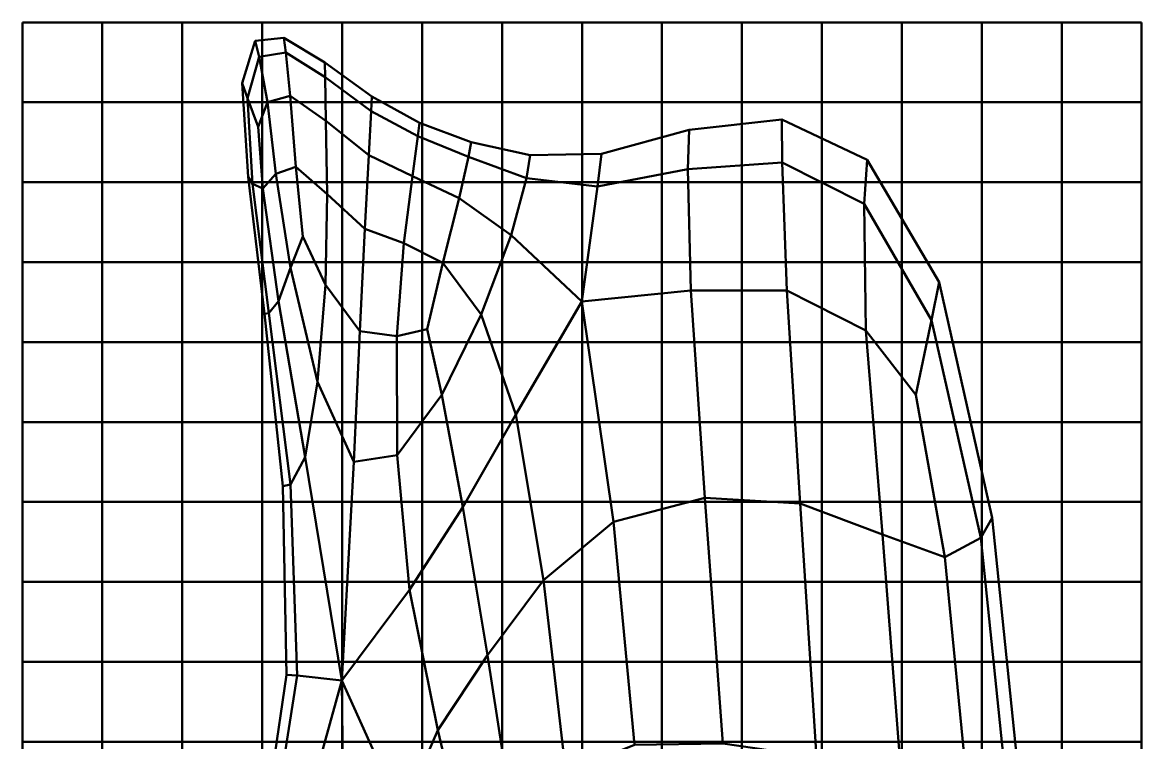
# Model space of a CAD drawing. Extents: x -6.4 to 7.6, y -9.6 to 8.4.
# Drawn here: x -6.37 to 7.63, y -0.64 to 8.37 of the extents above; entities that cross this region are included whole.
import ezdxf

# ---------------------------------------------------------------- set-up
doc = ezdxf.new("R2010")
doc.units = 0
doc.header["$MEASUREMENT"] = 0
doc.layers.add('Test', color=50, linetype='CONTINUOUS', lineweight=50)

msp = doc.modelspace()

# ---------------------------------------------------------------- linework, layer by layer
at = {"layer": 'Test', "color": 4, "linetype": 'ByBlock', "ltscale": 100}
for p, q in [((-6.366986, 8.368897, 18), (-5.366986, 8.368897, 18)), ((-6.366986, 7.368897, 18), (-6.366986, 8.368897, 18)), ((-5.366986, 8.368897, 18), (-4.366986, 8.368897, 18)), ((-5.366986, 7.368897, 18), (-5.366986, 8.368897, 18)), ((-4.366986, 8.368897, 18), (-3.366986, 8.368897, 18)), ((-4.366986, 7.368897, 18), (-4.366986, 8.368897, 18)), ((-3.366986, 8.368897, 18), (-2.366986, 8.368897, 18)), ((-3.366986, 7.368897, 18), (-3.366986, 8.368897, 18)), ((-2.366986, 8.368897, 18), (-1.366986, 8.368897, 18)), ((-2.366986, 7.368897, 18), (-2.366986, 8.368897, 18)), ((-1.366986, 8.368897, 18), (-0.366986, 8.368897, 18)), ((-1.366986, 7.368897, 18), (-1.366986, 8.368897, 18)), ((-0.366986, 8.368897, 18), (0.633014, 8.368897, 18)), ((-0.366986, 7.368897, 18), (-0.366986, 8.368897, 18)), ((0.633014, 8.368897, 18), (1.633014, 8.368897, 18)), ((0.633014, 7.368897, 18), (0.633014, 8.368897, 18)), ((1.633014, 8.368897, 18), (2.633014, 8.368897, 18)), ((1.633014, 7.368897, 18), (1.633014, 8.368897, 18)), ((2.633014, 8.368897, 18), (3.633014, 8.368897, 18)), ((2.633014, 7.368897, 18), (2.633014, 8.368897, 18)), ((3.633014, 8.368897, 18), (4.633014, 8.368897, 18)), ((3.633014, 7.368897, 18), (3.633014, 8.368897, 18)), ((4.633014, 8.368897, 18), (5.633014, 8.368897, 18)), ((4.633014, 7.368897, 18), (4.633014, 8.368897, 18)), ((5.633014, 8.368897, 18), (6.633014, 8.368897, 18)), ((5.633014, 7.368897, 18), (5.633014, 8.368897, 18)), ((6.633014, 8.368897, 18), (7.633014, 8.368897, 18)), ((6.633014, 7.368897, 18), (6.633014, 8.368897, 18)), ((7.633014, 7.368897, 18), (7.633014, 8.368897, 18)), ((-6.366986, 7.368897, 18), (-5.366986, 7.368897, 18)), ((-6.366986, 6.368897, 18), (-6.366986, 7.368897, 18)), ((-5.366986, 7.368897, 18), (-4.366986, 7.368897, 18)), ((-5.366986, 6.368897, 18), (-5.366986, 7.368897, 18)), ((-4.366986, 7.368897, 18), (-3.366986, 7.368897, 18)), ((-4.366986, 6.368897, 18), (-4.366986, 7.368897, 18)), ((-3.366986, 7.368897, 18), (-2.366986, 7.368897, 18)), ((-3.366986, 6.368897, 18), (-3.366986, 7.368897, 18)), ((-2.366986, 7.368897, 18), (-1.366986, 7.368897, 18)), ((-2.366986, 6.368897, 18), (-2.366986, 7.368897, 18)), ((-1.366986, 7.368897, 18), (-0.366986, 7.368897, 18)), ((-1.366986, 6.368897, 18), (-1.366986, 7.368897, 18)), ((-0.366986, 7.368897, 18), (0.633014, 7.368897, 18)), ((-0.366986, 6.368897, 18), (-0.366986, 7.368897, 18)), ((0.633014, 7.368897, 18), (1.633014, 7.368897, 18)), ((0.633014, 6.368897, 18), (0.633014, 7.368897, 18)), ((1.633014, 7.368897, 18), (2.633014, 7.368897, 18)), ((1.633014, 6.368897, 18), (1.633014, 7.368897, 18)), ((2.633014, 7.368897, 18), (3.633014, 7.368897, 18)), ((2.633014, 6.368897, 18), (2.633014, 7.368897, 18)), ((3.633014, 7.368897, 18), (4.633014, 7.368897, 18)), ((3.633014, 6.368897, 18), (3.633014, 7.368897, 18)), ((4.633014, 7.368897, 18), (5.633014, 7.368897, 18)), ((4.633014, 6.368897, 18), (4.633014, 7.368897, 18)), ((5.633014, 7.368897, 18), (6.633014, 7.368897, 18)), ((5.633014, 6.368897, 18), (5.633014, 7.368897, 18)), ((6.633014, 7.368897, 18), (7.633014, 7.368897, 18)), ((6.633014, 6.368897, 18), (6.633014, 7.368897, 18)), ((7.633014, 6.368897, 18), (7.633014, 7.368897, 18)), ((-6.366986, 6.368897, 18), (-5.366986, 6.368897, 18)), ((-6.366986, 5.368897, 18), (-6.366986, 6.368897, 18)), ((-5.366986, 6.368897, 18), (-4.366986, 6.368897, 18)), ((-5.366986, 5.368897, 18), (-5.366986, 6.368897, 18)), ((-4.366986, 6.368897, 18), (-3.366986, 6.368897, 18)), ((-4.366986, 5.368897, 18), (-4.366986, 6.368897, 18)), ((-3.366986, 6.368897, 18), (-2.366986, 6.368897, 18)), ((-3.366986, 5.368897, 18), (-3.366986, 6.368897, 18)), ((-2.366986, 6.368897, 18), (-1.366986, 6.368897, 18)), ((-2.366986, 5.368897, 18), (-2.366986, 6.368897, 18)), ((-1.366986, 6.368897, 18), (-0.366986, 6.368897, 18)), ((-1.366986, 5.368897, 18), (-1.366986, 6.368897, 18)), ((-0.366986, 6.368897, 18), (0.633014, 6.368897, 18)), ((-0.366986, 5.368897, 18), (-0.366986, 6.368897, 18)), ((0.633014, 6.368897, 18), (1.633014, 6.368897, 18)), ((0.633014, 5.368897, 18), (0.633014, 6.368897, 18)), ((1.633014, 6.368897, 18), (2.633014, 6.368897, 18)), ((1.633014, 5.368897, 18), (1.633014, 6.368897, 18)), ((2.633014, 6.368897, 18), (3.633014, 6.368897, 18)), ((2.633014, 5.368897, 18), (2.633014, 6.368897, 18)), ((3.633014, 6.368897, 18), (4.633014, 6.368897, 18)), ((3.633014, 5.368897, 18), (3.633014, 6.368897, 18)), ((4.633014, 6.368897, 18), (5.633014, 6.368897, 18)), ((4.633014, 5.368897, 18), (4.633014, 6.368897, 18)), ((5.633014, 6.368897, 18), (6.633014, 6.368897, 18)), ((5.633014, 5.368897, 18), (5.633014, 6.368897, 18)), ((6.633014, 6.368897, 18), (7.633014, 6.368897, 18)), ((6.633014, 5.368897, 18), (6.633014, 6.368897, 18)), ((7.633014, 5.368897, 18), (7.633014, 6.368897, 18)), ((-6.366986, 5.368897, 18), (-5.366986, 5.368897, 18)), ((-6.366986, 4.368897, 18), (-6.366986, 5.368897, 18)), ((-5.366986, 5.368897, 18), (-4.366986, 5.368897, 18)), ((-5.366986, 4.368897, 18), (-5.366986, 5.368897, 18)), ((-4.366986, 5.368897, 18), (-3.366986, 5.368897, 18)), ((-4.366986, 4.368897, 18), (-4.366986, 5.368897, 18)), ((-3.366986, 5.368897, 18), (-2.366986, 5.368897, 18)), ((-3.366986, 4.368897, 18), (-3.366986, 5.368897, 18)), ((-2.366986, 5.368897, 18), (-1.366986, 5.368897, 18)), ((-2.366986, 4.368897, 18), (-2.366986, 5.368897, 18)), ((-1.366986, 5.368897, 18), (-0.366986, 5.368897, 18)), ((-1.366986, 4.368897, 18), (-1.366986, 5.368897, 18)), ((-0.366986, 5.368897, 18), (0.633014, 5.368897, 18)), ((-0.366986, 4.368897, 18), (-0.366986, 5.368897, 18)), ((0.633014, 5.368897, 18), (1.633014, 5.368897, 18)), ((0.633014, 4.368897, 18), (0.633014, 5.368897, 18)), ((1.633014, 5.368897, 18), (2.633014, 5.368897, 18)), ((1.633014, 4.368897, 18), (1.633014, 5.368897, 18)), ((2.633014, 5.368897, 18), (3.633014, 5.368897, 18)), ((2.633014, 4.368897, 18), (2.633014, 5.368897, 18)), ((3.633014, 5.368897, 18), (4.633014, 5.368897, 18)), ((3.633014, 4.368897, 18), (3.633014, 5.368897, 18)), ((4.633014, 5.368897, 18), (5.633014, 5.368897, 18)), ((4.633014, 4.368897, 18), (4.633014, 5.368897, 18)), ((5.633014, 5.368897, 18), (6.633014, 5.368897, 18)), ((5.633014, 4.368897, 18), (5.633014, 5.368897, 18)), ((6.633014, 5.368897, 18), (7.633014, 5.368897, 18)), ((6.633014, 4.368897, 18), (6.633014, 5.368897, 18)), ((7.633014, 4.368897, 18), (7.633014, 5.368897, 18)), ((-6.366986, 4.368897, 18), (-5.366986, 4.368897, 18)), ((-6.366986, 3.368897, 18), (-6.366986, 4.368897, 18)), ((-5.366986, 4.368897, 18), (-4.366986, 4.368897, 18)), ((-5.366986, 3.368897, 18), (-5.366986, 4.368897, 18)), ((-4.366986, 4.368897, 18), (-3.366986, 4.368897, 18)), ((-4.366986, 3.368897, 18), (-4.366986, 4.368897, 18)), ((-3.366986, 4.368897, 18), (-2.366986, 4.368897, 18)), ((-3.366986, 3.368897, 18), (-3.366986, 4.368897, 18)), ((-2.366986, 4.368897, 18), (-1.366986, 4.368897, 18)), ((-2.366986, 3.368897, 18), (-2.366986, 4.368897, 18)), ((-1.366986, 4.368897, 18), (-0.366986, 4.368897, 18)), ((-1.366986, 3.368897, 18), (-1.366986, 4.368897, 18)), ((-0.366986, 4.368897, 18), (0.633014, 4.368897, 18)), ((-0.366986, 3.368897, 18), (-0.366986, 4.368897, 18)), ((0.633014, 4.368897, 18), (1.633014, 4.368897, 18)), ((0.633014, 3.368897, 18), (0.633014, 4.368897, 18)), ((1.633014, 4.368897, 18), (2.633014, 4.368897, 18)), ((1.633014, 3.368897, 18), (1.633014, 4.368897, 18)), ((2.633014, 4.368897, 18), (3.633014, 4.368897, 18)), ((2.633014, 3.368897, 18), (2.633014, 4.368897, 18)), ((3.633014, 4.368897, 18), (4.633014, 4.368897, 18)), ((3.633014, 3.368897, 18), (3.633014, 4.368897, 18)), ((4.633014, 4.368897, 18), (5.633014, 4.368897, 18)), ((4.633014, 3.368897, 18), (4.633014, 4.368897, 18)), ((5.633014, 4.368897, 18), (6.633014, 4.368897, 18)), ((5.633014, 3.368897, 18), (5.633014, 4.368897, 18)), ((6.633014, 4.368897, 18), (7.633014, 4.368897, 18)), ((6.633014, 3.368897, 18), (6.633014, 4.368897, 18)), ((7.633014, 3.368897, 18), (7.633014, 4.368897, 18)), ((-6.366986, 3.368897, 18), (-5.366986, 3.368897, 18)), ((-6.366986, 2.368897, 18), (-6.366986, 3.368897, 18)), ((-5.366986, 3.368897, 18), (-4.366986, 3.368897, 18)), ((-5.366986, 2.368897, 18), (-5.366986, 3.368897, 18)), ((-4.366986, 3.368897, 18), (-3.366986, 3.368897, 18)), ((-4.366986, 2.368897, 18), (-4.366986, 3.368897, 18)), ((-3.366986, 3.368897, 18), (-2.366986, 3.368897, 18)), ((-3.366986, 2.368897, 18), (-3.366986, 3.368897, 18)), ((-2.366986, 3.368897, 18), (-1.366986, 3.368897, 18)), ((-2.366986, 2.368897, 18), (-2.366986, 3.368897, 18)), ((-1.366986, 3.368897, 18), (-0.366986, 3.368897, 18)), ((-1.366986, 2.368897, 18), (-1.366986, 3.368897, 18)), ((-0.366986, 3.368897, 18), (0.633014, 3.368897, 18)), ((-0.366986, 2.368897, 18), (-0.366986, 3.368897, 18)), ((0.633014, 3.368897, 18), (1.633014, 3.368897, 18)), ((0.633014, 2.368897, 18), (0.633014, 3.368897, 18)), ((1.633014, 3.368897, 18), (2.633014, 3.368897, 18)), ((1.633014, 2.368897, 18), (1.633014, 3.368897, 18)), ((2.633014, 3.368897, 18), (3.633014, 3.368897, 18)), ((2.633014, 2.368897, 18), (2.633014, 3.368897, 18)), ((3.633014, 3.368897, 18), (4.633014, 3.368897, 18)), ((3.633014, 2.368897, 18), (3.633014, 3.368897, 18)), ((4.633014, 3.368897, 18), (5.633014, 3.368897, 18)), ((4.633014, 2.368897, 18), (4.633014, 3.368897, 18)), ((5.633014, 3.368897, 18), (6.633014, 3.368897, 18)), ((5.633014, 2.368897, 18), (5.633014, 3.368897, 18)), ((6.633014, 3.368897, 18), (7.633014, 3.368897, 18)), ((6.633014, 2.368897, 18), (6.633014, 3.368897, 18)), ((7.633014, 2.368897, 18), (7.633014, 3.368897, 18)), ((-6.366986, 2.368897, 18), (-5.366986, 2.368897, 18)), ((-6.366986, 1.368897, 18), (-6.366986, 2.368897, 18)), ((-5.366986, 2.368897, 18), (-4.366986, 2.368897, 18)), ((-5.366986, 1.368897, 18), (-5.366986, 2.368897, 18)), ((-4.366986, 2.368897, 18), (-3.366986, 2.368897, 18)), ((-4.366986, 1.368897, 18), (-4.366986, 2.368897, 18)), ((-3.366986, 2.368897, 18), (-2.366986, 2.368897, 18)), ((-3.366986, 1.368897, 18), (-3.366986, 2.368897, 18)), ((-2.366986, 2.368897, 18), (-1.366986, 2.368897, 18)), ((-2.366986, 1.368897, 18), (-2.366986, 2.368897, 18)), ((-1.366986, 2.368897, 18), (-0.366986, 2.368897, 18)), ((-1.366986, 1.368897, 18), (-1.366986, 2.368897, 18)), ((-0.366986, 2.368897, 18), (0.633014, 2.368897, 18)), ((-0.366986, 1.368897, 18), (-0.366986, 2.368897, 18)), ((0.633014, 2.368897, 18), (1.633014, 2.368897, 18)), ((0.633014, 1.368897, 18), (0.633014, 2.368897, 18)), ((1.633014, 2.368897, 18), (2.633014, 2.368897, 18)), ((1.633014, 1.368897, 18), (1.633014, 2.368897, 18)), ((2.633014, 2.368897, 18), (3.633014, 2.368897, 18)), ((2.633014, 1.368897, 18), (2.633014, 2.368897, 18)), ((3.633014, 2.368897, 18), (4.633014, 2.368897, 18)), ((3.633014, 1.368897, 18), (3.633014, 2.368897, 18)), ((4.633014, 2.368897, 18), (5.633014, 2.368897, 18)), ((4.633014, 1.368897, 18), (4.633014, 2.368897, 18)), ((5.633014, 2.368897, 18), (6.633014, 2.368897, 18)), ((5.633014, 1.368897, 18), (5.633014, 2.368897, 18)), ((6.633014, 2.368897, 18), (7.633014, 2.368897, 18)), ((6.633014, 1.368897, 18), (6.633014, 2.368897, 18)), ((7.633014, 1.368897, 18), (7.633014, 2.368897, 18)), ((-6.366986, 1.368897, 18), (-5.366986, 1.368897, 18)), ((-6.366986, 0.368897, 18), (-6.366986, 1.368897, 18)), ((-5.366986, 1.368897, 18), (-4.366986, 1.368897, 18)), ((-5.366986, 0.368897, 18), (-5.366986, 1.368897, 18)), ((-4.366986, 1.368897, 18), (-3.366986, 1.368897, 18)), ((-4.366986, 0.368897, 18), (-4.366986, 1.368897, 18)), ((-3.366986, 1.368897, 18), (-2.366986, 1.368897, 18)), ((-3.366986, 0.368897, 18), (-3.366986, 1.368897, 18)), ((-2.366986, 1.368897, 18), (-1.366986, 1.368897, 18)), ((-2.366986, 0.368897, 18), (-2.366986, 1.368897, 18)), ((-1.366986, 1.368897, 18), (-0.366986, 1.368897, 18)), ((-1.366986, 0.368897, 18), (-1.366986, 1.368897, 18)), ((-0.366986, 1.368897, 18), (0.633014, 1.368897, 18)), ((-0.366986, 0.368897, 18), (-0.366986, 1.368897, 18)), ((0.633014, 1.368897, 18), (1.633014, 1.368897, 18)), ((0.633014, 0.368897, 18), (0.633014, 1.368897, 18)), ((1.633014, 1.368897, 18), (2.633014, 1.368897, 18)), ((1.633014, 0.368897, 18), (1.633014, 1.368897, 18)), ((2.633014, 1.368897, 18), (3.633014, 1.368897, 18)), ((2.633014, 0.368897, 18), (2.633014, 1.368897, 18)), ((3.633014, 1.368897, 18), (4.633014, 1.368897, 18)), ((3.633014, 0.368897, 18), (3.633014, 1.368897, 18)), ((4.633014, 1.368897, 18), (5.633014, 1.368897, 18)), ((4.633014, 0.368897, 18), (4.633014, 1.368897, 18)), ((5.633014, 1.368897, 18), (6.633014, 1.368897, 18)), ((5.633014, 0.368897, 18), (5.633014, 1.368897, 18)), ((6.633014, 1.368897, 18), (7.633014, 1.368897, 18)), ((6.633014, 0.368897, 18), (6.633014, 1.368897, 18)), ((7.633014, 0.368897, 18), (7.633014, 1.368897, 18)), ((-6.366986, 0.368897, 18), (-5.366986, 0.368897, 18)), ((-6.366986, -0.631103, 18), (-6.366986, 0.368897, 18)), ((-5.366986, 0.368897, 18), (-4.366986, 0.368897, 18)), ((-5.366986, -0.631103, 18), (-5.366986, 0.368897, 18)), ((-4.366986, 0.368897, 18), (-3.366986, 0.368897, 18)), ((-4.366986, -0.631103, 18), (-4.366986, 0.368897, 18)), ((-3.366986, 0.368897, 18), (-2.366986, 0.368897, 18)), ((-3.366986, -0.631103, 18), (-3.366986, 0.368897, 18)), ((-2.366986, 0.368897, 18), (-1.366986, 0.368897, 18)), ((-2.366986, -0.631103, 18), (-2.366986, 0.368897, 18)), ((-1.366986, 0.368897, 18), (-0.366986, 0.368897, 18)), ((-1.366986, -0.631103, 18), (-1.366986, 0.368897, 18)), ((-0.366986, 0.368897, 18), (0.633014, 0.368897, 18)), ((-0.366986, -0.631103, 18), (-0.366986, 0.368897, 18)), ((0.633014, 0.368897, 18), (1.633014, 0.368897, 18)), ((0.633014, -0.631103, 18), (0.633014, 0.368897, 18)), ((1.633014, 0.368897, 18), (2.633014, 0.368897, 18)), ((1.633014, -0.631103, 18), (1.633014, 0.368897, 18)), ((2.633014, 0.368897, 18), (3.633014, 0.368897, 18)), ((2.633014, -0.631103, 18), (2.633014, 0.368897, 18)), ((3.633014, 0.368897, 18), (4.633014, 0.368897, 18)), ((3.633014, -0.631103, 18), (3.633014, 0.368897, 18)), ((4.633014, 0.368897, 18), (5.633014, 0.368897, 18)), ((4.633014, -0.631103, 18), (4.633014, 0.368897, 18)), ((5.633014, 0.368897, 18), (6.633014, 0.368897, 18)), ((5.633014, -0.631103, 18), (5.633014, 0.368897, 18)), ((6.633014, 0.368897, 18), (7.633014, 0.368897, 18)), ((6.633014, -0.631103, 18), (6.633014, 0.368897, 18)), ((7.633014, -0.631103, 18), (7.633014, 0.368897, 18)), ((-6.366986, -0.631103, 18), (-5.366986, -0.631103, 18)), ((-6.366986, -1.631103, 18), (-6.366986, -0.631103, 18)), ((-5.366986, -0.631103, 18), (-4.366986, -0.631103, 18)), ((-5.366986, -1.631103, 18), (-5.366986, -0.631103, 18)), ((-4.366986, -0.631103, 18), (-3.366986, -0.631103, 18)), ((-4.366986, -1.631103, 18), (-4.366986, -0.631103, 18)), ((-3.366986, -0.631103, 18), (-2.366986, -0.631103, 18)), ((-3.366986, -1.631103, 18), (-3.366986, -0.631103, 18)), ((-2.366986, -0.631103, 18), (-1.366986, -0.631103, 18)), ((-2.366986, -1.631103, 18), (-2.366986, -0.631103, 18)), ((-1.366986, -0.631103, 18), (-0.366986, -0.631103, 18)), ((-1.366986, -1.631103, 18), (-1.366986, -0.631103, 18)), ((-0.366986, -0.631103, 18), (0.633014, -0.631103, 18)), ((-0.366986, -1.631103, 18), (-0.366986, -0.631103, 18)), ((0.633014, -0.631103, 18), (1.633014, -0.631103, 18)), ((0.633014, -1.631103, 18), (0.633014, -0.631103, 18)), ((1.633014, -0.631103, 18), (2.633014, -0.631103, 18)), ((1.633014, -1.631103, 18), (1.633014, -0.631103, 18)), ((2.633014, -0.631103, 18), (3.633014, -0.631103, 18)), ((2.633014, -1.631103, 18), (2.633014, -0.631103, 18)), ((3.633014, -0.631103, 18), (4.633014, -0.631103, 18)), ((3.633014, -1.631103, 18), (3.633014, -0.631103, 18)), ((4.633014, -0.631103, 18), (5.633014, -0.631103, 18)), ((4.633014, -1.631103, 18), (4.633014, -0.631103, 18)), ((5.633014, -0.631103, 18), (6.633014, -0.631103, 18)), ((5.633014, -1.631103, 18), (5.633014, -0.631103, 18)), ((6.633014, -0.631103, 18), (7.633014, -0.631103, 18)), ((6.633014, -1.631103, 18), (6.633014, -0.631103, 18)), ((7.633014, -1.631103, 18), (7.633014, -0.631103, 18))]:
    msp.add_line(p, q, dxfattribs=at)
at = {"layer": 'Test', "linetype": 'ByBlock'}
for points in [[(-3.549944, 7.422375, 18.848958), (-3.619795, 7.609392, 19), (-3.454745, 8.137802, 19), (-3.403616, 7.936225, 18.836806)], [(-3.549944, 7.422375, 19.151042), (-3.403616, 7.936225, 19.163194), (-3.454745, 8.137802, 19), (-3.619795, 7.609392, 19)], [(-3.403616, 7.936225, 18.836806), (-3.454745, 8.137802, 19), (-3.094568, 8.173602, 19), (-3.072646, 7.990407, 18.818576)], [(-3.403616, 7.936225, 19.163194), (-3.072646, 7.990407, 19.181424), (-3.094568, 8.173602, 19), (-3.454745, 8.137802, 19)], [(-2.581315, 7.684621, 18.8125), (-3.072646, 7.990407, 18.818576), (-3.094568, 8.173602, 19), (-2.584524, 7.867792, 19)], [(-2.581315, 7.684621, 19.1875), (-2.584524, 7.867792, 19), (-3.094568, 8.173602, 19), (-3.072646, 7.990407, 19.181424)], [(-3.300654, 7.369464, 18.700521), (-3.403616, 7.936225, 18.836806), (-3.072646, 7.990407, 18.818576), (-3.019488, 7.450313, 18.667318)], [(-3.300654, 7.369464, 19.299479), (-3.019488, 7.450313, 19.332682), (-3.072646, 7.990407, 19.181424), (-3.403616, 7.936225, 19.163194)], [(-2.571687, 7.135106, 18.65625), (-3.019488, 7.450313, 18.667318), (-3.072646, 7.990407, 18.818576), (-2.581315, 7.684621, 18.8125)], [(-2.571687, 7.135106, 19.34375), (-2.581315, 7.684621, 19.1875), (-3.072646, 7.990407, 19.181424), (-3.019488, 7.450313, 19.332682)], [(-3.416115, 7.064064, 18.74537), (-3.549944, 7.422375, 18.848958), (-3.403616, 7.936225, 18.836806), (-3.300654, 7.369464, 18.700521)], [(-3.416115, 7.064064, 19.25463), (-3.300654, 7.369464, 19.299479), (-3.403616, 7.936225, 19.163194), (-3.549944, 7.422375, 19.151042)], [(-2.005506, 7.256725, 18.8125), (-2.581315, 7.684621, 18.8125), (-2.584524, 7.867792, 19), (-1.995677, 7.440452, 19)], [(-2.005506, 7.256725, 19.1875), (-1.995677, 7.440452, 19), (-2.584524, 7.867792, 19), (-2.581315, 7.684621, 19.1875)], [(-3.549944, 7.422375, 18.848958), (-3.487346, 6.349156, 18.836806), (-3.544456, 6.437371, 19), (-3.619795, 7.609392, 19)], [(-3.549944, 7.422375, 19.151042), (-3.619795, 7.609392, 19), (-3.544456, 6.437371, 19), (-3.487346, 6.349156, 19.163194)], [(-2.03499, 6.705544, 18.65625), (-2.571687, 7.135106, 18.65625), (-2.581315, 7.684621, 18.8125), (-2.005506, 7.256725, 18.8125)], [(-2.03499, 6.705544, 19.34375), (-2.005506, 7.256725, 19.1875), (-2.581315, 7.684621, 19.1875), (-2.571687, 7.135106, 19.34375)], [(-3.416115, 7.064064, 18.74537), (-3.357471, 6.292524, 18.700521), (-3.487346, 6.349156, 18.836806), (-3.549944, 7.422375, 18.848958)], [(-3.416115, 7.064064, 19.25463), (-3.549944, 7.422375, 19.151042), (-3.487346, 6.349156, 19.163194), (-3.357471, 6.292524, 19.299479)], [(-3.300654, 7.369464, 19.299479), (-3.196282, 6.475491, 19.381944), (-2.947699, 6.562814, 19.423611), (-3.019488, 7.450313, 19.332682)], [(-3.300654, 7.369464, 18.700521), (-3.019488, 7.450313, 18.667318), (-2.947699, 6.562814, 18.576389), (-3.196282, 6.475491, 18.618056)], [(-2.571687, 7.135106, 19.34375), (-3.019488, 7.450313, 19.332682), (-2.947699, 6.562814, 19.423611), (-2.55564, 6.219249, 19.4375)], [(-2.571687, 7.135106, 18.65625), (-2.55564, 6.219249, 18.5625), (-2.947699, 6.562814, 18.576389), (-3.019488, 7.450313, 18.667318)], [(-2.005506, 7.256725, 18.8125), (-1.995677, 7.440452, 19), (-1.399089, 7.11166, 19), (-1.421102, 6.944577, 18.8125)], [(-2.005506, 7.256725, 19.1875), (-1.421102, 6.944577, 19.1875), (-1.399089, 7.11166, 19), (-1.995677, 7.440452, 19)], [(-3.416115, 7.064064, 19.25463), (-3.357471, 6.292524, 19.299479), (-3.196282, 6.475491, 19.381944), (-3.300654, 7.369464, 19.299479)], [(-3.416115, 7.064064, 18.74537), (-3.300654, 7.369464, 18.700521), (-3.196282, 6.475491, 18.618056), (-3.357471, 6.292524, 18.700521)], [(-2.03499, 6.705544, 18.65625), (-2.005506, 7.256725, 18.8125), (-1.421102, 6.944577, 18.8125), (-1.48714, 6.443326, 18.65625)], [(-2.03499, 6.705544, 19.34375), (-1.48714, 6.443326, 19.34375), (-1.421102, 6.944577, 19.1875), (-2.005506, 7.256725, 19.1875)], [(1.958085, 6.533809, 18.80125), (1.97533, 7.024626, 19), (3.13447, 7.152232, 19), (3.135492, 6.616716, 18.815764)], [(1.958085, 6.533809, 19.19875), (3.135492, 6.616716, 19.184236), (3.13447, 7.152232, 19), (1.97533, 7.024626, 19)], [(4.16336, 6.098899, 18.836806), (3.135492, 6.616716, 18.815764), (3.13447, 7.152232, 19), (4.200535, 6.64818, 19)], [(4.16336, 6.098899, 19.163194), (4.200535, 6.64818, 19), (3.13447, 7.152232, 19), (3.135492, 6.616716, 19.184236)], [(-2.03499, 6.705544, 19.34375), (-2.571687, 7.135106, 19.34375), (-2.55564, 6.219249, 19.4375), (-2.084131, 5.78691, 19.4375)], [(-2.03499, 6.705544, 18.65625), (-2.084131, 5.78691, 18.5625), (-2.55564, 6.219249, 18.5625), (-2.571687, 7.135106, 18.65625)], [(-1.421102, 6.944577, 18.8125), (-1.399089, 7.11166, 19), (-0.75271, 6.870654, 19), (-0.787287, 6.686401, 18.809688)], [(-1.421102, 6.944577, 19.1875), (-0.787287, 6.686401, 19.190312), (-0.75271, 6.870654, 19), (-1.399089, 7.11166, 19)], [(0.826664, 6.313828, 18.795625), (0.875037, 6.723419, 19), (1.97533, 7.024626, 19), (1.958085, 6.533809, 18.80125)], [(0.826664, 6.313828, 19.204375), (1.958085, 6.533809, 19.19875), (1.97533, 7.024626, 19), (0.875037, 6.723419, 19)], [(-1.48714, 6.443326, 18.65625), (-1.421102, 6.944577, 18.8125), (-0.787287, 6.686401, 18.809688), (-0.901834, 6.170163, 18.652031)], [(-1.48714, 6.443326, 19.34375), (-0.901834, 6.170163, 19.347969), (-0.787287, 6.686401, 19.190312), (-1.421102, 6.944577, 19.1875)], [(-0.063246, 6.420422, 18.80125), (-0.787287, 6.686401, 18.809688), (-0.75271, 6.870654, 19), (-0.014489, 6.706667, 19)], [(-0.063246, 6.420422, 19.19875), (-0.014489, 6.706667, 19), (-0.75271, 6.870654, 19), (-0.787287, 6.686401, 19.190312)], [(0.826664, 6.313828, 18.795625), (-0.063246, 6.420422, 18.80125), (-0.014489, 6.706667, 19), (0.875037, 6.723419, 19)], [(0.826664, 6.313828, 19.204375), (0.875037, 6.723419, 19), (-0.014489, 6.706667, 19), (-0.063246, 6.420422, 19.19875)], [(-2.03499, 6.705544, 19.34375), (-2.084131, 5.78691, 19.4375), (-1.597203, 5.607909, 19.4375), (-1.48714, 6.443326, 19.34375)], [(-2.03499, 6.705544, 18.65625), (-1.48714, 6.443326, 18.65625), (-1.597203, 5.607909, 18.5625), (-2.084131, 5.78691, 18.5625)], [(-0.252772, 5.707764, 18.639375), (-0.901834, 6.170163, 18.652031), (-0.787287, 6.686401, 18.809688), (-0.063246, 6.420422, 18.80125)], [(-0.252772, 5.707764, 19.360625), (-0.063246, 6.420422, 19.19875), (-0.787287, 6.686401, 19.190312), (-0.901834, 6.170163, 19.347969)], [(1.993591, 5.015153, 18.639375), (1.958085, 6.533809, 18.80125), (3.135492, 6.616716, 18.815764), (3.193197, 5.014757, 18.663099)], [(1.993591, 5.015153, 19.360625), (3.193197, 5.014757, 19.336901), (3.135492, 6.616716, 19.184236), (1.958085, 6.533809, 19.19875)], [(4.183142, 4.515627, 18.700521), (3.193197, 5.014757, 18.663099), (3.135492, 6.616716, 18.815764), (4.16336, 6.098899, 18.836806)], [(4.183142, 4.515627, 19.299479), (4.16336, 6.098899, 19.163194), (3.135492, 6.616716, 19.184236), (3.193197, 5.014757, 19.336901)], [(5.004221, 4.644573, 18.848958), (4.16336, 6.098899, 18.836806), (4.200535, 6.64818, 19), (5.100633, 5.118343, 19)], [(5.004221, 4.644573, 19.151042), (5.100633, 5.118343, 19), (4.200535, 6.64818, 19), (4.16336, 6.098899, 19.163194)], [(-3.357471, 6.292524, 19.299479), (-3.164263, 4.882467, 19.340575), (-3.013895, 5.296207, 19.428873), (-3.196282, 6.475491, 19.381944)], [(-3.357471, 6.292524, 18.700521), (-3.196282, 6.475491, 18.618056), (-3.013895, 5.296207, 18.571127), (-3.164263, 4.882467, 18.659425)], [(-3.196282, 6.475491, 19.381944), (-3.013895, 5.296207, 19.428873), (-2.858095, 5.689004, 19.447554), (-2.947699, 6.562814, 19.423611)], [(-3.196282, 6.475491, 18.618056), (-2.947699, 6.562814, 18.576389), (-2.858095, 5.689004, 18.552446), (-3.013895, 5.296207, 18.571127)], [(-2.55564, 6.219249, 19.4375), (-2.947699, 6.562814, 19.423611), (-2.858095, 5.689004, 19.447554), (-2.576323, 5.0833, 19.474011)], [(-2.55564, 6.219249, 18.5625), (-2.576323, 5.0833, 18.525989), (-2.858095, 5.689004, 18.552446), (-2.947699, 6.562814, 18.576389)], [(-1.48714, 6.443326, 19.34375), (-1.597203, 5.607909, 19.4375), (-1.107162, 5.358458, 19.440312), (-0.901834, 6.170163, 19.347969)], [(-1.48714, 6.443326, 18.65625), (-0.901834, 6.170163, 18.652031), (-1.107162, 5.358458, 18.559688), (-1.597203, 5.607909, 18.5625)], [(0.632001, 4.875856, 18.607), (0.826664, 6.313828, 18.795625), (1.958085, 6.533809, 18.80125), (1.993591, 5.015153, 18.639375)], [(0.632001, 4.875856, 19.393), (1.993591, 5.015153, 19.360625), (1.958085, 6.533809, 19.19875), (0.826664, 6.313828, 19.204375)], [(-3.487346, 6.349156, 18.836806), (-3.284884, 4.732231, 18.813315), (-3.337758, 4.722989, 19), (-3.544456, 6.437371, 19)], [(-3.487346, 6.349156, 19.163194), (-3.544456, 6.437371, 19), (-3.337758, 4.722989, 19), (-3.284884, 4.732231, 19.186685)], [(-3.357471, 6.292524, 18.700521), (-3.164263, 4.882467, 18.659425), (-3.284884, 4.732231, 18.813315), (-3.487346, 6.349156, 18.836806)], [(-3.357471, 6.292524, 19.299479), (-3.487346, 6.349156, 19.163194), (-3.284884, 4.732231, 19.186685), (-3.164263, 4.882467, 19.340575)], [(0.632001, 4.875856, 18.607), (-0.252772, 5.707764, 18.639375), (-0.063246, 6.420422, 18.80125), (0.826664, 6.313828, 18.795625)], [(0.632001, 4.875856, 19.393), (0.826664, 6.313828, 19.204375), (-0.063246, 6.420422, 19.19875), (-0.252772, 5.707764, 19.360625)], [(-2.084131, 5.78691, 19.4375), (-2.55564, 6.219249, 19.4375), (-2.576323, 5.0833, 19.474011), (-2.147536, 4.506944, 19.478595)], [(-2.084131, 5.78691, 18.5625), (-2.147536, 4.506944, 18.521405), (-2.576323, 5.0833, 18.525989), (-2.55564, 6.219249, 18.5625)], [(-0.252772, 5.707764, 19.360625), (-0.901834, 6.170163, 19.347969), (-1.107162, 5.358458, 19.440312), (-0.62632, 4.71477, 19.44875)], [(-0.252772, 5.707764, 18.639375), (-0.62632, 4.71477, 18.55125), (-1.107162, 5.358458, 18.559688), (-0.901834, 6.170163, 18.652031)], [(4.806917, 3.70836, 18.74537), (4.183142, 4.515627, 18.700521), (4.16336, 6.098899, 18.836806), (5.004221, 4.644573, 18.848958)], [(4.806917, 3.70836, 19.25463), (5.004221, 4.644573, 19.151042), (4.16336, 6.098899, 19.163194), (4.183142, 4.515627, 19.299479)], [(-2.084131, 5.78691, 19.4375), (-2.147536, 4.506944, 19.478595), (-1.683245, 4.443521, 19.481824), (-1.597203, 5.607909, 19.4375)], [(-2.084131, 5.78691, 18.5625), (-1.597203, 5.607909, 18.5625), (-1.683245, 4.443521, 18.518176), (-2.147536, 4.506944, 18.521405)], [(-2.676885, 3.873511, 19.458546), (-2.576323, 5.0833, 19.474011), (-2.858095, 5.689004, 19.447554), (-3.013895, 5.296207, 19.428873)], [(-2.676885, 3.873511, 18.541454), (-3.013895, 5.296207, 18.571127), (-2.858095, 5.689004, 18.552446), (-2.576323, 5.0833, 18.525989)], [(-1.597203, 5.607909, 19.4375), (-1.683245, 4.443521, 19.481824), (-1.305354, 4.529247, 19.472338), (-1.107162, 5.358458, 19.440312)], [(-1.597203, 5.607909, 18.5625), (-1.107162, 5.358458, 18.559688), (-1.305354, 4.529247, 18.527662), (-1.683245, 4.443521, 18.518176)], [(0.632001, 4.875856, 19.393), (-0.252772, 5.707764, 19.360625), (-0.62632, 4.71477, 19.44875), (-0.193335, 3.463642, 19.462187)], [(0.632001, 4.875856, 18.607), (-0.193335, 3.463642, 18.537813), (-0.62632, 4.71477, 18.55125), (-0.252772, 5.707764, 18.639375)], [(-0.62632, 4.71477, 19.44875), (-1.107162, 5.358458, 19.440312), (-1.305354, 4.529247, 19.472338), (-1.121826, 3.708336, 19.484636)], [(-0.62632, 4.71477, 18.55125), (-1.121826, 3.708336, 18.515364), (-1.305354, 4.529247, 18.527662), (-1.107162, 5.358458, 18.559688)], [(-2.830819, 2.928594, 19.375319), (-2.676885, 3.873511, 19.458546), (-3.013895, 5.296207, 19.428873), (-3.164263, 4.882467, 19.340575)], [(-2.830819, 2.928594, 18.624681), (-3.164263, 4.882467, 18.659425), (-3.013895, 5.296207, 18.571127), (-2.676885, 3.873511, 18.541454)], [(-2.219809, 2.871772, 19.476881), (-2.147536, 4.506944, 19.478595), (-2.576323, 5.0833, 19.474011), (-2.676885, 3.873511, 19.458546)], [(-2.219809, 2.871772, 18.523119), (-2.676885, 3.873511, 18.541454), (-2.576323, 5.0833, 18.525989), (-2.147536, 4.506944, 18.521405)], [(5.004221, 4.644573, 18.848958), (5.100633, 5.118343, 19), (5.761873, 2.168596, 19), (5.620609, 1.917954, 18.836806)], [(5.004221, 4.644573, 19.151042), (5.620609, 1.917954, 19.163194), (5.761873, 2.168596, 19), (5.100633, 5.118343, 19)], [(0.632001, 4.875856, 19.393), (1.027492, 2.121435, 19.462187), (2.169087, 2.422453, 19.44875), (1.993591, 5.015153, 19.360625)], [(0.632001, 4.875856, 18.607), (1.993591, 5.015153, 18.639375), (2.169087, 2.422453, 18.55125), (1.027492, 2.121435, 18.537813)], [(1.993591, 5.015153, 19.360625), (2.169087, 2.422453, 19.44875), (3.36222, 2.350948, 19.426424), (3.193197, 5.014757, 19.336901)], [(1.993591, 5.015153, 18.639375), (3.193197, 5.014757, 18.663099), (3.36222, 2.350948, 18.573576), (2.169087, 2.422453, 18.55125)], [(4.183142, 4.515627, 19.299479), (3.193197, 5.014757, 19.336901), (3.36222, 2.350948, 19.426424), (4.391191, 1.962936, 19.381944)], [(4.183142, 4.515627, 18.700521), (4.391191, 1.962936, 18.618056), (3.36222, 2.350948, 18.573576), (3.193197, 5.014757, 18.663099)], [(-2.830819, 2.928594, 18.624681), (-3.011616, 2.587262, 18.791454), (-3.284884, 4.732231, 18.813315), (-3.164263, 4.882467, 18.659425)], [(-2.830819, 2.928594, 19.375319), (-3.164263, 4.882467, 19.340575), (-3.284884, 4.732231, 19.186685), (-3.011616, 2.587262, 19.208546)], [(0.632001, 4.875856, 19.393), (-0.193335, 3.463642, 19.462187), (0.153135, 1.391874, 19.48), (1.027492, 2.121435, 19.462187)], [(0.632001, 4.875856, 18.607), (1.027492, 2.121435, 18.537813), (0.153135, 1.391874, 18.52), (-0.193335, 3.463642, 18.537813)], [(-3.011616, 2.587262, 18.791454), (-3.108731, 2.567493, 19), (-3.337758, 4.722989, 19), (-3.284884, 4.732231, 18.813315)], [(-3.011616, 2.587262, 19.208546), (-3.284884, 4.732231, 19.186685), (-3.337758, 4.722989, 19), (-3.108731, 2.567493, 19)], [(-0.193335, 3.463642, 19.462187), (-0.62632, 4.71477, 19.44875), (-1.121826, 3.708336, 19.484636), (-0.858937, 2.301723, 19.48672)], [(-0.193335, 3.463642, 18.537813), (-0.858937, 2.301723, 18.51328), (-1.121826, 3.708336, 18.515364), (-0.62632, 4.71477, 18.55125)], [(4.806917, 3.70836, 18.74537), (5.004221, 4.644573, 18.848958), (5.620609, 1.917954, 18.836806), (5.17199, 1.678557, 18.700521)], [(4.806917, 3.70836, 19.25463), (5.17199, 1.678557, 19.299479), (5.620609, 1.917954, 19.163194), (5.004221, 4.644573, 19.151042)], [(-2.219809, 2.871772, 19.476881), (-1.677223, 2.955358, 19.489796), (-1.683245, 4.443521, 19.481824), (-2.147536, 4.506944, 19.478595)], [(-2.219809, 2.871772, 18.523119), (-2.147536, 4.506944, 18.521405), (-1.683245, 4.443521, 18.518176), (-1.677223, 2.955358, 18.510204)], [(-1.677223, 2.955358, 19.489796), (-1.121826, 3.708336, 19.484636), (-1.305354, 4.529247, 19.472338), (-1.683245, 4.443521, 19.481824)], [(-1.677223, 2.955358, 18.510204), (-1.683245, 4.443521, 18.518176), (-1.305354, 4.529247, 18.527662), (-1.121826, 3.708336, 18.515364)], [(4.806917, 3.70836, 19.25463), (4.183142, 4.515627, 19.299479), (4.391191, 1.962936, 19.381944), (5.17199, 1.678557, 19.299479)], [(4.806917, 3.70836, 18.74537), (5.17199, 1.678557, 18.700521), (4.391191, 1.962936, 18.618056), (4.183142, 4.515627, 18.700521)], [(-2.369684, 0.134246, 19.441327), (-2.219809, 2.871772, 19.476881), (-2.676885, 3.873511, 19.458546), (-2.830819, 2.928594, 19.375319)], [(-2.369684, 0.134246, 18.558673), (-2.830819, 2.928594, 18.624681), (-2.676885, 3.873511, 18.541454), (-2.219809, 2.871772, 18.523119)], [(-1.524095, 1.26974, 19.484694), (-0.858937, 2.301723, 19.48672), (-1.121826, 3.708336, 19.484636), (-1.677223, 2.955358, 19.489796)], [(-1.524095, 1.26974, 18.515306), (-1.677223, 2.955358, 18.510204), (-1.121826, 3.708336, 18.515364), (-0.858937, 2.301723, 18.51328)], [(-0.193335, 3.463642, 19.462187), (-0.858937, 2.301723, 19.48672), (-0.547723, 0.450235, 19.492449), (0.153135, 1.391874, 19.48)], [(-0.193335, 3.463642, 18.537813), (0.153135, 1.391874, 18.52), (-0.547723, 0.450235, 18.507551), (-0.858937, 2.301723, 18.51328)], [(-2.369684, 0.134246, 19.441327), (-1.524095, 1.26974, 19.484694), (-1.677223, 2.955358, 19.489796), (-2.219809, 2.871772, 19.476881)], [(-2.369684, 0.134246, 18.558673), (-2.219809, 2.871772, 18.523119), (-1.677223, 2.955358, 18.510204), (-1.524095, 1.26974, 18.515306)], [(-2.369684, 0.134246, 18.558673), (-2.929513, 0.195756, 18.780931), (-3.011616, 2.587262, 18.791454), (-2.830819, 2.928594, 18.624681)], [(-2.369684, 0.134246, 19.441327), (-2.830819, 2.928594, 19.375319), (-3.011616, 2.587262, 19.208546), (-2.929513, 0.195756, 19.219069)], [(-2.929513, 0.195756, 18.780931), (-3.06286, 0.205055, 19), (-3.108731, 2.567493, 19), (-3.011616, 2.587262, 18.791454)], [(-2.929513, 0.195756, 19.219069), (-3.011616, 2.587262, 19.208546), (-3.108731, 2.567493, 19), (-3.06286, 0.205055, 19)], [(1.027492, 2.121435, 19.462187), (1.291681, -0.671889, 19.474922), (2.395012, -0.653207, 19.471562), (2.169087, 2.422453, 19.44875)], [(1.027492, 2.121435, 18.537813), (2.169087, 2.422453, 18.55125), (2.395012, -0.653207, 18.528438), (1.291681, -0.671889, 18.525078)], [(2.169087, 2.422453, 19.44875), (2.395012, -0.653207, 19.471562), (3.564616, -0.82577, 19.454696), (3.36222, 2.350948, 19.426424)], [(2.169087, 2.422453, 18.55125), (3.36222, 2.350948, 18.573576), (3.564616, -0.82577, 18.545304), (2.395012, -0.653207, 18.528438)], [(-1.524095, 1.26974, 19.484694), (-1.168822, -0.487018, 19.489796), (-0.547723, 0.450235, 19.492449), (-0.858937, 2.301723, 19.48672)], [(-1.524095, 1.26974, 18.515306), (-0.858937, 2.301723, 18.51328), (-0.547723, 0.450235, 18.507551), (-1.168822, -0.487018, 18.510204)], [(4.391191, 1.962936, 19.381944), (3.36222, 2.350948, 19.426424), (3.564616, -0.82577, 19.454696), (4.623791, -1.056463, 19.409722)], [(4.391191, 1.962936, 18.618056), (4.623791, -1.056463, 18.590278), (3.564616, -0.82577, 18.545304), (3.36222, 2.350948, 18.573576)], [(1.027492, 2.121435, 19.462187), (0.153135, 1.391874, 19.48), (0.431329, -1.014932, 19.479375), (1.291681, -0.671889, 19.474922)], [(1.027492, 2.121435, 18.537813), (1.291681, -0.671889, 18.525078), (0.431329, -1.014932, 18.520625), (0.153135, 1.391874, 18.52)], [(5.620609, 1.917954, 18.836806), (5.761873, 2.168596, 19), (6.1347, -1.447384, 19), (5.965717, -1.403663, 18.824653)], [(5.620609, 1.917954, 19.163194), (5.965717, -1.403663, 19.175347), (6.1347, -1.447384, 19), (5.761873, 2.168596, 19)], [(5.17199, 1.678557, 19.299479), (4.391191, 1.962936, 19.381944), (4.623791, -1.056463, 19.409722), (5.461252, -1.273141, 19.321615)], [(5.17199, 1.678557, 18.700521), (5.461252, -1.273141, 18.678385), (4.623791, -1.056463, 18.590278), (4.391191, 1.962936, 18.618056)], [(5.17199, 1.678557, 18.700521), (5.620609, 1.917954, 18.836806), (5.965717, -1.403663, 18.824653), (5.461252, -1.273141, 18.678385)], [(5.17199, 1.678557, 19.299479), (5.461252, -1.273141, 19.321615), (5.965717, -1.403663, 19.175347), (5.620609, 1.917954, 19.163194)], [(-2.369684, 0.134246, 19.441327), (-1.621722, -1.528306, 19.484694), (-1.168822, -0.487018, 19.489796), (-1.524095, 1.26974, 19.484694)], [(-2.369684, 0.134246, 18.558673), (-1.524095, 1.26974, 18.515306), (-1.168822, -0.487018, 18.510204), (-1.621722, -1.528306, 18.515306)], [(0.153135, 1.391874, 19.48), (-0.547723, 0.450235, 19.492449), (-0.235572, -1.569007, 19.482487), (0.431329, -1.014932, 19.479375)], [(0.153135, 1.391874, 18.52), (0.431329, -1.014932, 18.520625), (-0.235572, -1.569007, 18.517513), (-0.547723, 0.450235, 18.507551)], [(-1.168822, -0.487018, 19.489796), (-0.758547, -2.220783, 19.481824), (-0.235572, -1.569007, 19.482487), (-0.547723, 0.450235, 19.492449)], [(-1.168822, -0.487018, 18.510204), (-0.547723, 0.450235, 18.507551), (-0.235572, -1.569007, 18.517513), (-0.758547, -2.220783, 18.518176)], [(-2.929513, 0.195756, 18.780931), (-3.300543, -2.160782, 18.791454), (-3.40563, -2.130154, 19), (-3.06286, 0.205055, 19)], [(-2.929513, 0.195756, 19.219069), (-3.06286, 0.205055, 19), (-3.40563, -2.130154, 19), (-3.300543, -2.160782, 19.208546)], [(-2.369684, 0.134246, 18.558673), (-3.102231, -2.502325, 18.624681), (-3.300543, -2.160782, 18.791454), (-2.929513, 0.195756, 18.780931)], [(-2.369684, 0.134246, 19.441327), (-2.929513, 0.195756, 19.219069), (-3.300543, -2.160782, 19.208546), (-3.102231, -2.502325, 19.375319)], [(-2.369684, 0.134246, 19.441327), (-3.102231, -2.502325, 19.375319), (-2.927645, -3.404443, 19.458546), (-2.343304, -2.508803, 19.476881)], [(-2.369684, 0.134246, 18.558673), (-2.343304, -2.508803, 18.523119), (-2.927645, -3.404443, 18.541454), (-3.102231, -2.502325, 18.624681)], [(-2.369684, 0.134246, 19.441327), (-2.343304, -2.508803, 19.476881), (-1.817983, -2.782051, 19.489796), (-1.621722, -1.528306, 19.484694)], [(-2.369684, 0.134246, 18.558673), (-1.621722, -1.528306, 18.515306), (-1.817983, -2.782051, 18.510204), (-2.343304, -2.508803, 18.523119)], [(-1.621722, -1.528306, 19.484694), (-1.141577, -2.938152, 19.480548), (-0.758547, -2.220783, 19.481824), (-1.168822, -0.487018, 19.489796)], [(-1.621722, -1.528306, 18.515306), (-1.168822, -0.487018, 18.510204), (-0.758547, -2.220783, 18.518176), (-1.141577, -2.938152, 18.519452)]]:
    msp.add_3dface(points, dxfattribs=at)

doc.saveas('drawing.dxf')
